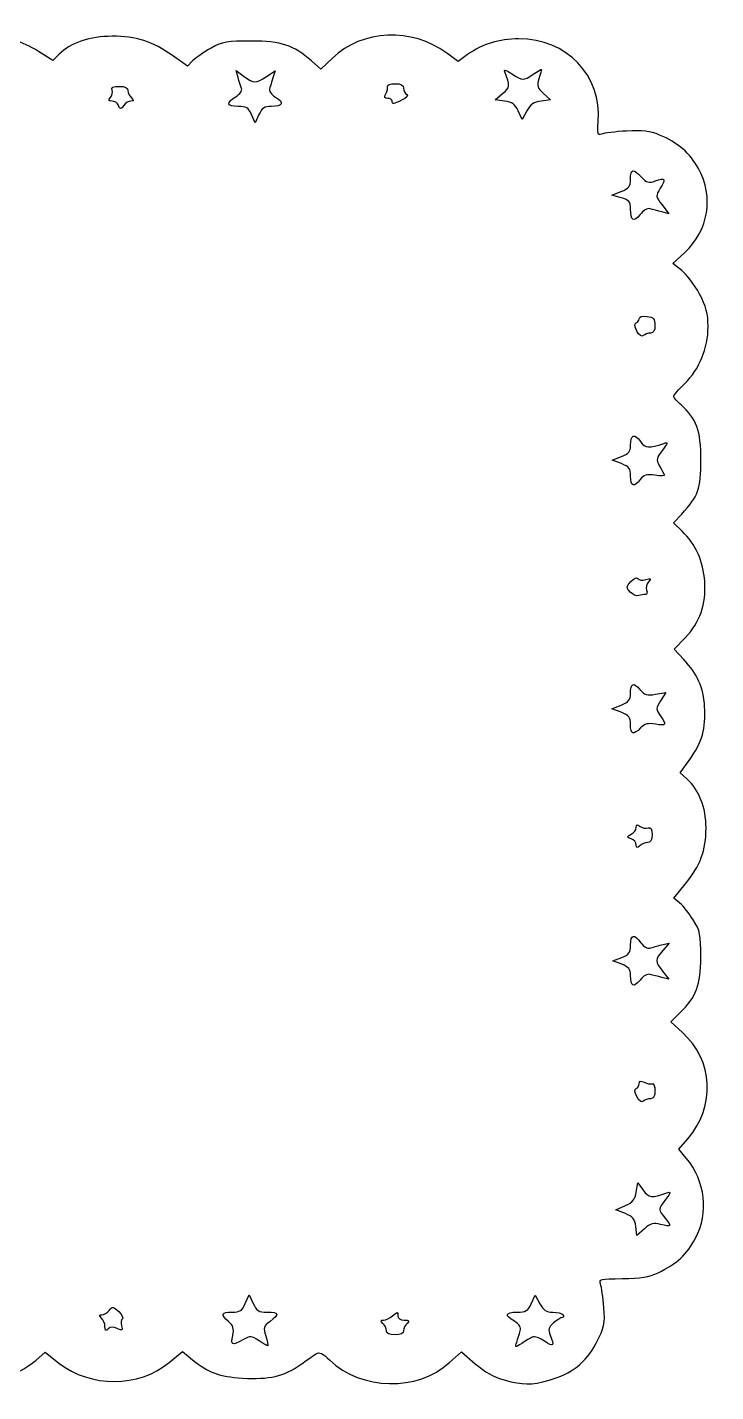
# Model space of a CAD drawing. Header units: centimetres. Extents: x -23.9 to 18, y -16.1 to 23.1.
# Drawn here: x -1.72 to 18.02, y -16.07 to 23.09 of the extents above; entities that cross this region are included whole.
import ezdxf

# ---------------------------------------------------------------- set-up
doc = ezdxf.new("R2010")
doc.units = ezdxf.units.CM
doc.header["$MEASUREMENT"] = 0
doc.layers.add('Layer 1', color=7, linetype='Continuous')

msp = doc.modelspace()

# ---------------------------------------------------------------- linework, layer by layer
at = {"layer": 'Layer 1'}
for points, knots in [([(-15.05502, -15.79606), (-15.49213, -15.72796), (-15.84861, -15.59463), (-16.12562, -15.39563), (-16.12562, -15.39563), (-16.58653, -15.06452), (-16.60096, -15.06238), (-16.90733, -15.27962), (-16.90733, -15.27962), (-17.32381, -15.57493), (-17.73515, -15.68901), (-18.39035, -15.69092), (-18.39035, -15.69092), (-19.07768, -15.69292), (-19.50269, -15.53721), (-19.9533, -15.11832), (-19.9533, -15.11832), (-20.43682, -14.66883), (-20.61262, -14.23818), (-20.61209, -13.5045), (-20.61209, -13.5045), (-20.61209, -13.5045), (-20.61168, -12.88249), (-20.61168, -12.88249), (-20.61168, -12.88249), (-20.61168, -12.88249), (-21.27687, -12.92107), (-21.27687, -12.92107), (-21.27687, -12.92107), (-21.82232, -12.9527), (-22.00783, -12.93248), (-22.30743, -12.80874), (-22.30743, -12.80874), (-22.83043, -12.59272), (-23.18531, -12.28754), (-23.42515, -11.84754), (-23.42515, -11.84754), (-23.87287, -11.02618), (-23.73943, -10.15346), (-23.0634, -9.48159), (-23.0634, -9.48159), (-23.0634, -9.48159), (-22.6958, -9.11625), (-22.6958, -9.11625), (-22.6958, -9.11625), (-22.6958, -9.11625), (-22.94717, -8.91962), (-22.94717, -8.91962), (-22.94717, -8.91962), (-23.08542, -8.81147), (-23.31187, -8.51216), (-23.45038, -8.25448), (-23.45038, -8.25448), (-23.65063, -7.88189), (-23.70219, -7.68799), (-23.70219, -7.30738), (-23.70219, -7.30738), (-23.70219, -6.69011), (-23.45315, -6.08163), (-23.03492, -5.677), (-23.03492, -5.677), (-22.85838, -5.50621), (-22.71395, -5.34969), (-22.71395, -5.32918), (-22.71395, -5.32918), (-22.71395, -5.30867), (-22.81041, -5.19537), (-22.9283, -5.07741), (-22.9283, -5.07741), (-23.38711, -4.61832), (-23.49631, -4.31217), (-23.49631, -3.48487), (-23.49631, -3.48487), (-23.49631, -2.65414), (-23.41756, -2.43129), (-22.94629, -1.9284), (-22.94629, -1.9284), (-22.94629, -1.9284), (-22.70735, -1.67343), (-22.70735, -1.67343), (-22.70735, -1.67343), (-22.70735, -1.67343), (-22.95815, -1.43496), (-22.95815, -1.43496), (-22.95815, -1.43496), (-23.34619, -1.06599), (-23.56983, -0.56662), (-23.60584, 0.01129), (-23.60584, 0.01129), (-23.64643, 0.66258), (-23.46666, 1.182), (-23.04938, 1.61913), (-23.04938, 1.61913), (-23.04938, 1.61913), (-22.7359, 1.94753), (-22.7359, 1.94753), (-22.7359, 1.94753), (-22.7359, 1.94753), (-23.05135, 2.29531), (-23.05135, 2.29531), (-23.05135, 2.29531), (-23.44158, 2.72553), (-23.61999, 3.17941), (-23.61939, 3.74042), (-23.61939, 3.74042), (-23.61882, 4.31206), (-23.50669, 4.65859), (-23.17354, 5.11881), (-23.17354, 5.11881), (-23.17354, 5.11881), (-22.89732, 5.50039), (-22.89732, 5.50039), (-22.89732, 5.50039), (-22.89732, 5.50039), (-23.08972, 5.66842), (-23.08972, 5.66842), (-23.08972, 5.66842), (-23.44096, 5.97517), (-23.64379, 6.49245), (-23.6433, 7.08024), (-23.6433, 7.08024), (-23.64281, 7.72538), (-23.48385, 8.15451), (-23.04569, 8.69402), (-23.04569, 8.69402), (-23.04569, 8.69402), (-22.72224, 9.09228), (-22.72224, 9.09228), (-22.72224, 9.09228), (-22.72224, 9.09228), (-22.89134, 9.23455), (-22.89134, 9.23455), (-22.89134, 9.23455), (-22.98435, 9.3128), (-23.15852, 9.53189), (-23.27838, 9.72142), (-23.27838, 9.72142), (-23.47337, 10.02975), (-23.49608, 10.1426), (-23.49409, 10.79333), (-23.49409, 10.79333), (-23.49164, 11.59599), (-23.37213, 11.90997), (-22.88431, 12.39544), (-22.88431, 12.39544), (-22.88431, 12.39544), (-22.63069, 12.64783), (-22.63069, 12.64783), (-22.63069, 12.64783), (-22.63069, 12.64783), (-22.9686, 12.95269), (-22.9686, 12.95269), (-22.9686, 12.95269), (-23.85235, 13.74999), (-23.92032, 15.06665), (-23.12587, 15.99913), (-23.12587, 15.99913), (-23.12587, 15.99913), (-22.86759, 16.30228), (-22.86759, 16.30228), (-22.86759, 16.30228), (-22.86759, 16.30228), (-23.07646, 16.55685), (-23.07646, 16.55685), (-23.07646, 16.55685), (-23.41277, 16.96675), (-23.55896, 17.37573), (-23.56554, 17.92507), (-23.56554, 17.92507), (-23.57997, 19.13062), (-22.5295, 20.05692), (-21.14789, 20.05692), (-21.14789, 20.05692), (-21.14789, 20.05692), (-20.76469, 20.05692), (-20.76469, 20.05692), (-20.76469, 20.05692), (-20.76469, 20.05692), (-20.80205, 20.65689), (-20.80205, 20.65689), (-20.80205, 20.65689), (-20.83214, 21.14004), (-20.80797, 21.32264), (-20.67793, 21.59473), (-20.67793, 21.59473), (-20.44586, 22.0803), (-20.11739, 22.4094), (-19.64069, 22.63396), (-19.64069, 22.63396), (-18.75819, 23.04969), (-17.74454, 22.90652), (-17.05103, 22.26819), (-17.05103, 22.26819), (-17.05103, 22.26819), (-16.70809, 21.95253), (-16.70809, 21.95253), (-16.70809, 21.95253), (-16.70809, 21.95253), (-16.49592, 22.18694), (-16.49592, 22.18694), (-16.49592, 22.18694), (-16.37922, 22.31587), (-16.05696, 22.5267), (-15.77977, 22.65547), (-15.77977, 22.65547), (-15.37897, 22.84166), (-15.17039, 22.88959), (-14.76097, 22.88959), (-14.76097, 22.88959), (-14.09697, 22.88959), (-13.44243, 22.65808), (-13.00717, 22.26927), (-13.00717, 22.26927), (-12.82345, 22.10516), (-12.65508, 21.97088), (-12.63302, 21.97088), (-12.63302, 21.97088), (-12.61096, 21.97088), (-12.48908, 22.06055), (-12.36219, 22.17015), (-12.36219, 22.17015), (-11.86835, 22.59668), (-11.53902, 22.69819), (-10.6491, 22.69819), (-10.6491, 22.69819), (-9.75549, 22.69819), (-9.51576, 22.62498), (-8.97481, 22.18688), (-8.97481, 22.18688), (-8.97481, 22.18688), (-8.70054, 21.96475), (-8.70054, 21.96475), (-8.70054, 21.96475), (-8.70054, 21.96475), (-8.44402, 22.1979), (-8.44402, 22.1979), (-8.44402, 22.1979), (-8.04712, 22.55864), (-7.50995, 22.76654), (-6.88829, 22.80002), (-6.88829, 22.80002), (-6.1877, 22.83775), (-5.62896, 22.67063), (-5.15874, 22.28272), (-5.15874, 22.28272), (-5.15874, 22.28272), (-4.80549, 21.9913), (-4.80549, 21.9913), (-4.80549, 21.9913), (-4.80549, 21.9913), (-4.43139, 22.28455), (-4.43139, 22.28455), (-4.43139, 22.28455), (-3.96861, 22.64732), (-3.48037, 22.81317), (-2.87689, 22.81261), (-2.87689, 22.81261), (-2.26197, 22.81208), (-1.88921, 22.70785), (-1.39415, 22.39814), (-1.39415, 22.39814), (-1.39415, 22.39814), (-0.98369, 22.14136), (-0.98369, 22.14136), (-0.98369, 22.14136), (-0.98369, 22.14136), (-0.80294, 22.32022), (-0.80294, 22.32022), (-0.80294, 22.32022), (-0.47297, 22.64674), (0.08347, 22.8353), (0.71575, 22.83484), (0.71575, 22.83484), (1.40972, 22.83438), (1.87134, 22.68661), (2.45168, 22.27928), (2.45168, 22.27928), (2.45168, 22.27928), (2.88009, 21.97859), (2.88009, 21.97859), (2.88009, 21.97859), (2.88009, 21.97859), (3.03313, 22.13579), (3.03313, 22.13579), (3.03313, 22.13579), (3.1173, 22.22225), (3.35298, 22.38416), (3.55686, 22.4956), (3.55686, 22.4956), (3.88852, 22.67687), (4.00993, 22.69798), (4.70992, 22.69613), (4.70992, 22.69613), (5.57334, 22.69385), (5.91109, 22.58275), (6.43331, 22.12926), (6.43331, 22.12926), (6.43331, 22.12926), (6.70481, 21.89349), (6.70481, 21.89349), (6.70481, 21.89349), (6.70481, 21.89349), (7.03274, 22.20762), (7.03274, 22.20762), (7.03274, 22.20762), (7.89039, 23.02918), (9.30672, 23.09237), (10.30979, 22.35383), (10.30979, 22.35383), (10.30979, 22.35383), (10.63589, 22.11373), (10.63589, 22.11373), (10.63589, 22.11373), (10.63589, 22.11373), (10.90973, 22.3079), (10.90973, 22.3079), (10.90973, 22.3079), (11.35065, 22.62054), (11.7906, 22.75645), (12.38152, 22.76256), (12.38152, 22.76256), (13.73231, 22.77654), (14.77255, 21.69032), (14.65631, 20.38724), (14.65631, 20.38724), (14.62451, 20.03077), (14.63746, 19.98107), (14.75002, 20.02752), (14.75002, 20.02752), (14.82185, 20.05716), (15.14461, 20.09667), (15.46725, 20.11533), (15.46725, 20.11533), (15.92742, 20.14194), (16.13157, 20.11715), (16.41432, 20.00036), (16.41432, 20.00036), (16.93371, 19.78582), (17.28807, 19.47974), (17.52921, 19.03735), (17.52921, 19.03735), (17.97641, 18.21695), (17.8224, 17.27464), (17.13575, 16.62993), (17.13575, 16.62993), (17.13575, 16.62993), (16.7962, 16.31112), (16.7962, 16.31112), (16.7962, 16.31112), (16.7962, 16.31112), (17.04835, 16.11388), (17.04835, 16.11388), (17.04835, 16.11388), (17.18704, 16.0054), (17.41383, 15.70581), (17.55235, 15.44812), (17.55235, 15.44812), (17.75263, 15.07553), (17.80419, 14.88162), (17.80419, 14.50102), (17.80419, 14.50102), (17.80419, 13.88375), (17.55515, 13.27527), (17.13691, 12.87064), (17.13691, 12.87064), (16.96037, 12.69985), (16.81658, 12.53294), (16.81736, 12.49973), (16.81736, 12.49973), (16.81818, 12.46652), (16.91321, 12.35606), (17.02862, 12.25425), (17.02862, 12.25425), (17.47014, 11.86478), (17.5983, 11.51028), (17.5983, 10.6785), (17.5983, 10.6785), (17.5983, 9.84777), (17.51955, 9.62492), (17.04828, 9.12203), (17.04828, 9.12203), (17.04828, 9.12203), (16.80934, 8.86706), (16.80934, 8.86706), (16.80934, 8.86706), (16.80934, 8.86706), (17.06014, 8.62859), (17.06014, 8.62859), (17.06014, 8.62859), (17.44818, 8.25962), (17.67182, 7.76025), (17.70783, 7.18234), (17.70783, 7.18234), (17.74839, 6.53143), (17.56995, 6.01567), (17.15117, 5.57339), (17.15117, 5.57339), (17.15117, 5.57339), (16.83646, 5.24102), (16.83646, 5.24102), (16.83646, 5.24102), (16.83646, 5.24102), (17.10807, 4.94893), (17.10807, 4.94893), (17.10807, 4.94893), (17.50814, 4.51868), (17.66875, 4.15474), (17.7055, 3.59515), (17.7055, 3.59515), (17.74641, 2.97222), (17.63211, 2.56742), (17.27664, 2.07637), (17.27664, 2.07637), (17.27664, 2.07637), (16.99931, 1.69326), (16.99931, 1.69326), (16.99931, 1.69326), (16.99931, 1.69326), (17.19171, 1.52523), (17.19171, 1.52523), (17.19171, 1.52523), (17.54294, 1.21848), (17.74577, 0.7012), (17.74529, 0.11341), (17.74529, 0.11341), (17.74479, -0.53173), (17.58584, -0.96086), (17.14768, -1.50037), (17.14768, -1.50037), (17.14768, -1.50037), (16.82422, -1.89863), (16.82422, -1.89863), (16.82422, -1.89863), (16.82422, -1.89863), (16.99332, -2.0409), (16.99332, -2.0409), (16.99332, -2.0409), (17.08633, -2.11915), (17.2605, -2.33824), (17.38036, -2.52777), (17.38036, -2.52777), (17.57536, -2.8361), (17.59806, -2.94895), (17.59607, -3.59968), (17.59607, -3.59968), (17.59361, -4.40234), (17.47411, -4.71632), (16.98629, -5.20179), (16.98629, -5.20179), (16.98629, -5.20179), (16.73267, -5.45418), (16.73267, -5.45418), (16.73267, -5.45418), (16.73267, -5.45418), (17.07059, -5.75904), (17.07059, -5.75904), (17.07059, -5.75904), (17.95434, -6.55634), (18.02231, -7.873), (17.22786, -8.80548), (17.22786, -8.80548), (17.22786, -8.80548), (16.96958, -9.10863), (16.96958, -9.10863), (16.96958, -9.10863), (16.96958, -9.10863), (17.17845, -9.3632), (17.17845, -9.3632), (17.17845, -9.3632), (17.72863, -10.03376), (17.83266, -10.92519), (17.4464, -11.65913), (17.4464, -11.65913), (17.20269, -12.12221), (16.91186, -12.39101), (16.37258, -12.65162), (16.37258, -12.65162), (16.10933, -12.77884), (15.88086, -12.81651), (15.35017, -12.82022), (15.35017, -12.82022), (14.70477, -12.82472), (14.66976, -12.8335), (14.72063, -12.97811), (14.72063, -12.97811), (14.75026, -13.06232), (14.79338, -13.36531), (14.81647, -13.65141), (14.81647, -13.65141), (14.8546, -14.12395), (14.83425, -14.21727), (14.59426, -14.67047), (14.59426, -14.67047), (14.29182, -15.24159), (13.89318, -15.5564), (13.2463, -15.73498), (13.2463, -15.73498), (12.72319, -15.87939), (12.50457, -15.87828), (11.96184, -15.72845), (11.96184, -15.72845), (11.66893, -15.64759), (11.39457, -15.49446), (11.12931, -15.2638), (11.12931, -15.2638), (11.12931, -15.2638), (10.73367, -14.91977), (10.73367, -14.91977), (10.73367, -14.91977), (10.73367, -14.91977), (10.39205, -15.22797), (10.39205, -15.22797), (10.39205, -15.22797), (9.46365, -16.06555), (7.86917, -16.03147), (6.95131, -15.15444), (6.95131, -15.15444), (6.7559, -14.96773), (6.65083, -14.91675), (6.57242, -14.97063), (6.57242, -14.97063), (6.51274, -15.01164), (6.30444, -15.15726), (6.10952, -15.29423), (6.10952, -15.29423), (5.64022, -15.62401), (5.21375, -15.72205), (4.4549, -15.67459), (4.4549, -15.67459), (3.78172, -15.63249), (3.47627, -15.52083), (3.02363, -15.15137), (3.02363, -15.15137), (3.02363, -15.15137), (2.73515, -14.91591), (2.73515, -14.91591), (2.73515, -14.91591), (2.73515, -14.91591), (2.35166, -15.22972), (2.35166, -15.22972), (2.35166, -15.22972), (1.47293, -15.94878), (0.09851, -15.95446), (-0.80939, -15.24278), (-0.80939, -15.24278), (-0.80939, -15.24278), (-1.20491, -14.93274), (-1.20491, -14.93274), (-1.20491, -14.93274), (-1.20491, -14.93274), (-1.47455, -15.1669), (-1.47455, -15.1669), (-1.47455, -15.1669), (-2.32784, -15.9079), (-3.69904, -15.97303), (-4.6448, -15.31748), (-4.6448, -15.31748), (-4.6448, -15.31748), (-4.96146, -15.09799), (-4.96146, -15.09799), (-4.96146, -15.09799), (-4.96146, -15.09799), (-5.21113, -15.29397), (-5.21113, -15.29397), (-5.21113, -15.29397), (-5.65075, -15.63904), (-6.06754, -15.76907), (-6.73729, -15.77008), (-6.73729, -15.77008), (-7.42054, -15.77111), (-7.97001, -15.5864), (-8.54665, -15.16183), (-8.54665, -15.16183), (-8.54665, -15.16183), (-8.85458, -14.93511), (-8.85458, -14.93511), (-8.85458, -14.93511), (-8.85458, -14.93511), (-9.03246, -15.11113), (-9.03246, -15.11113), (-9.03246, -15.11113), (-9.13029, -15.20794), (-9.38582, -15.37011), (-9.60031, -15.47151), (-9.60031, -15.47151), (-9.92598, -15.62547), (-10.1125, -15.65602), (-10.73147, -15.65678), (-10.73147, -15.65678), (-11.40216, -15.6576), (-11.51135, -15.63654), (-11.87949, -15.4354), (-11.87949, -15.4354), (-12.10325, -15.31314), (-12.37142, -15.12775), (-12.47543, -15.02341), (-12.47543, -15.02341), (-12.47543, -15.02341), (-12.66454, -14.83371), (-12.66454, -14.83371), (-12.66454, -14.83371), (-12.66454, -14.83371), (-13.01567, -15.16178), (-13.01567, -15.16178), (-13.01567, -15.16178), (-13.20879, -15.34222), (-13.51504, -15.54943), (-13.69621, -15.62224), (-13.69621, -15.62224), (-14.04742, -15.76339), (-14.71591, -15.8489), (-15.05505, -15.79606), (-15.05505, -15.79606), (-15.05505, -15.79606), (-15.05502, -15.79606), (-15.05502, -15.79606)], [0, 0, 0, 0, 0.00645161, 0.00645161, 0.00645161, 0.00645161, 0.01290323, 0.01290323, 0.01290323, 0.01290323, 0.01935484, 0.01935484, 0.01935484, 0.01935484, 0.02580645, 0.02580645, 0.02580645, 0.02580645, 0.03225806, 0.03225806, 0.03225806, 0.03225806, 0.03870968, 0.03870968, 0.03870968, 0.03870968, 0.04516129, 0.04516129, 0.04516129, 0.04516129, 0.0516129, 0.0516129, 0.0516129, 0.0516129, 0.05806452, 0.05806452, 0.05806452, 0.05806452, 0.06451613, 0.06451613, 0.06451613, 0.06451613, 0.07096774, 0.07096774, 0.07096774, 0.07096774, 0.07741935, 0.07741935, 0.07741935, 0.07741935, 0.08387097, 0.08387097, 0.08387097, 0.08387097, 0.09032258, 0.09032258, 0.09032258, 0.09032258, 0.09677419, 0.09677419, 0.09677419, 0.09677419, 0.10322581, 0.10322581, 0.10322581, 0.10322581, 0.10967742, 0.10967742, 0.10967742, 0.10967742, 0.11612903, 0.11612903, 0.11612903, 0.11612903, 0.12258065, 0.12258065, 0.12258065, 0.12258065, 0.12903226, 0.12903226, 0.12903226, 0.12903226, 0.13548387, 0.13548387, 0.13548387, 0.13548387, 0.14193548, 0.14193548, 0.14193548, 0.14193548, 0.1483871, 0.1483871, 0.1483871, 0.1483871, 0.15483871, 0.15483871, 0.15483871, 0.15483871, 0.16129032, 0.16129032, 0.16129032, 0.16129032, 0.16774194, 0.16774194, 0.16774194, 0.16774194, 0.17419355, 0.17419355, 0.17419355, 0.17419355, 0.18064516, 0.18064516, 0.18064516, 0.18064516, 0.18709677, 0.18709677, 0.18709677, 0.18709677, 0.19354839, 0.19354839, 0.19354839, 0.19354839, 0.2, 0.2, 0.2, 0.2, 0.20645161, 0.20645161, 0.20645161, 0.20645161, 0.21290323, 0.21290323, 0.21290323, 0.21290323, 0.21935484, 0.21935484, 0.21935484, 0.21935484, 0.22580645, 0.22580645, 0.22580645, 0.22580645, 0.23225806, 0.23225806, 0.23225806, 0.23225806, 0.23870968, 0.23870968, 0.23870968, 0.23870968, 0.24516129, 0.24516129, 0.24516129, 0.24516129, 0.2516129, 0.2516129, 0.2516129, 0.2516129, 0.25806452, 0.25806452, 0.25806452, 0.25806452, 0.26451613, 0.26451613, 0.26451613, 0.26451613, 0.27096774, 0.27096774, 0.27096774, 0.27096774, 0.27741935, 0.27741935, 0.27741935, 0.27741935, 0.28387097, 0.28387097, 0.28387097, 0.28387097, 0.29032258, 0.29032258, 0.29032258, 0.29032258, 0.29677419, 0.29677419, 0.29677419, 0.29677419, 0.30322581, 0.30322581, 0.30322581, 0.30322581, 0.30967742, 0.30967742, 0.30967742, 0.30967742, 0.31612903, 0.31612903, 0.31612903, 0.31612903, 0.32258065, 0.32258065, 0.32258065, 0.32258065, 0.32903226, 0.32903226, 0.32903226, 0.32903226, 0.33548387, 0.33548387, 0.33548387, 0.33548387, 0.34193548, 0.34193548, 0.34193548, 0.34193548, 0.3483871, 0.3483871, 0.3483871, 0.3483871, 0.35483871, 0.35483871, 0.35483871, 0.35483871, 0.36129032, 0.36129032, 0.36129032, 0.36129032, 0.36774194, 0.36774194, 0.36774194, 0.36774194, 0.37419355, 0.37419355, 0.37419355, 0.37419355, 0.38064516, 0.38064516, 0.38064516, 0.38064516, 0.38709677, 0.38709677, 0.38709677, 0.38709677, 0.39354839, 0.39354839, 0.39354839, 0.39354839, 0.4, 0.4, 0.4, 0.4, 0.40645161, 0.40645161, 0.40645161, 0.40645161, 0.41290323, 0.41290323, 0.41290323, 0.41290323, 0.41935484, 0.41935484, 0.41935484, 0.41935484, 0.42580645, 0.42580645, 0.42580645, 0.42580645, 0.43225806, 0.43225806, 0.43225806, 0.43225806, 0.43870968, 0.43870968, 0.43870968, 0.43870968, 0.44516129, 0.44516129, 0.44516129, 0.44516129, 0.4516129, 0.4516129, 0.4516129, 0.4516129, 0.45806452, 0.45806452, 0.45806452, 0.45806452, 0.46451613, 0.46451613, 0.46451613, 0.46451613, 0.47096774, 0.47096774, 0.47096774, 0.47096774, 0.47741935, 0.47741935, 0.47741935, 0.47741935, 0.48387097, 0.48387097, 0.48387097, 0.48387097, 0.49032258, 0.49032258, 0.49032258, 0.49032258, 0.49677419, 0.49677419, 0.49677419, 0.49677419, 0.50322581, 0.50322581, 0.50322581, 0.50322581, 0.50967742, 0.50967742, 0.50967742, 0.50967742, 0.51612903, 0.51612903, 0.51612903, 0.51612903, 0.52258065, 0.52258065, 0.52258065, 0.52258065, 0.52903226, 0.52903226, 0.52903226, 0.52903226, 0.53548387, 0.53548387, 0.53548387, 0.53548387, 0.54193548, 0.54193548, 0.54193548, 0.54193548, 0.5483871, 0.5483871, 0.5483871, 0.5483871, 0.55483871, 0.55483871, 0.55483871, 0.55483871, 0.56129032, 0.56129032, 0.56129032, 0.56129032, 0.56774194, 0.56774194, 0.56774194, 0.56774194, 0.57419355, 0.57419355, 0.57419355, 0.57419355, 0.58064516, 0.58064516, 0.58064516, 0.58064516, 0.58709677, 0.58709677, 0.58709677, 0.58709677, 0.59354839, 0.59354839, 0.59354839, 0.59354839, 0.6, 0.6, 0.6, 0.6, 0.60645161, 0.60645161, 0.60645161, 0.60645161, 0.61290323, 0.61290323, 0.61290323, 0.61290323, 0.61935484, 0.61935484, 0.61935484, 0.61935484, 0.62580645, 0.62580645, 0.62580645, 0.62580645, 0.63225806, 0.63225806, 0.63225806, 0.63225806, 0.63870968, 0.63870968, 0.63870968, 0.63870968, 0.64516129, 0.64516129, 0.64516129, 0.64516129, 0.6516129, 0.6516129, 0.6516129, 0.6516129, 0.65806452, 0.65806452, 0.65806452, 0.65806452, 0.66451613, 0.66451613, 0.66451613, 0.66451613, 0.67096774, 0.67096774, 0.67096774, 0.67096774, 0.67741935, 0.67741935, 0.67741935, 0.67741935, 0.68387097, 0.68387097, 0.68387097, 0.68387097, 0.69032258, 0.69032258, 0.69032258, 0.69032258, 0.69677419, 0.69677419, 0.69677419, 0.69677419, 0.70322581, 0.70322581, 0.70322581, 0.70322581, 0.70967742, 0.70967742, 0.70967742, 0.70967742, 0.71612903, 0.71612903, 0.71612903, 0.71612903, 0.72258065, 0.72258065, 0.72258065, 0.72258065, 0.72903226, 0.72903226, 0.72903226, 0.72903226, 0.73548387, 0.73548387, 0.73548387, 0.73548387, 0.74193548, 0.74193548, 0.74193548, 0.74193548, 0.7483871, 0.7483871, 0.7483871, 0.7483871, 0.75483871, 0.75483871, 0.75483871, 0.75483871, 0.76129032, 0.76129032, 0.76129032, 0.76129032, 0.76774194, 0.76774194, 0.76774194, 0.76774194, 0.77419355, 0.77419355, 0.77419355, 0.77419355, 0.78064516, 0.78064516, 0.78064516, 0.78064516, 0.78709677, 0.78709677, 0.78709677, 0.78709677, 0.79354839, 0.79354839, 0.79354839, 0.79354839, 0.8, 0.8, 0.8, 0.8, 0.80645161, 0.80645161, 0.80645161, 0.80645161, 0.81290323, 0.81290323, 0.81290323, 0.81290323, 0.81935484, 0.81935484, 0.81935484, 0.81935484, 0.82580645, 0.82580645, 0.82580645, 0.82580645, 0.83225806, 0.83225806, 0.83225806, 0.83225806, 0.83870968, 0.83870968, 0.83870968, 0.83870968, 0.84516129, 0.84516129, 0.84516129, 0.84516129, 0.8516129, 0.8516129, 0.8516129, 0.8516129, 0.85806452, 0.85806452, 0.85806452, 0.85806452, 0.86451613, 0.86451613, 0.86451613, 0.86451613, 0.87096774, 0.87096774, 0.87096774, 0.87096774, 0.87741935, 0.87741935, 0.87741935, 0.87741935, 0.88387097, 0.88387097, 0.88387097, 0.88387097, 0.89032258, 0.89032258, 0.89032258, 0.89032258, 0.89677419, 0.89677419, 0.89677419, 0.89677419, 0.90322581, 0.90322581, 0.90322581, 0.90322581, 0.90967742, 0.90967742, 0.90967742, 0.90967742, 0.91612903, 0.91612903, 0.91612903, 0.91612903, 0.92258065, 0.92258065, 0.92258065, 0.92258065, 0.92903226, 0.92903226, 0.92903226, 0.92903226, 0.93548387, 0.93548387, 0.93548387, 0.93548387, 0.94193548, 0.94193548, 0.94193548, 0.94193548, 0.9483871, 0.9483871, 0.9483871, 0.9483871, 0.95483871, 0.95483871, 0.95483871, 0.95483871, 0.96129032, 0.96129032, 0.96129032, 0.96129032, 0.96774194, 0.96774194, 0.96774194, 0.96774194, 0.97419355, 0.97419355, 0.97419355, 0.97419355, 0.98064516, 0.98064516, 0.98064516, 0.98064516, 0.98709677, 0.98709677, 0.98709677, 0.98709677, 1, 1, 1, 1]), ([(5.27758, 20.82251), (5.6079, 20.82251), (5.66032, 20.93092), (5.40514, 21.08635), (5.40514, 21.08635), (5.26041, 21.1745), (5.20967, 21.2594), (5.24062, 21.3616), (5.24062, 21.3616), (5.26524, 21.44288), (5.3084, 21.58393), (5.33654, 21.67506), (5.33654, 21.67506), (5.33654, 21.67506), (5.3877, 21.84074), (5.3877, 21.84074), (5.3877, 21.84074), (5.3877, 21.84074), (5.13904, 21.67614), (5.13904, 21.67614), (5.13904, 21.67614), (4.82984, 21.47146), (4.78661, 21.47171), (4.50215, 21.67972), (4.50215, 21.67972), (4.50215, 21.67972), (4.27217, 21.8479), (4.27217, 21.8479), (4.27217, 21.8479), (4.27217, 21.8479), (4.32599, 21.64856), (4.32599, 21.64856), (4.32599, 21.64856), (4.35559, 21.53892), (4.40036, 21.39944), (4.42547, 21.33859), (4.42547, 21.33859), (4.45261, 21.27284), (4.38594, 21.17607), (4.26111, 21.10004), (4.26111, 21.10004), (3.97289, 20.92448), (3.99795, 20.82253), (4.32934, 20.82253), (4.32934, 20.82253), (4.56252, 20.82253), (4.62462, 20.7843), (4.71274, 20.58652), (4.71274, 20.58652), (4.71274, 20.58652), (4.8179, 20.35052), (4.8179, 20.35052), (4.8179, 20.35052), (4.8179, 20.35052), (4.92464, 20.58652), (4.92464, 20.58652), (4.92464, 20.58652), (5.01006, 20.77539), (5.08055, 20.82253), (5.27756, 20.82253), (5.27756, 20.82253), (5.27756, 20.82253), (5.27758, 20.82251), (5.27758, 20.82251)], [0, 0, 0, 0, 0.05882353, 0.05882353, 0.05882353, 0.05882353, 0.11764706, 0.11764706, 0.11764706, 0.11764706, 0.17647059, 0.17647059, 0.17647059, 0.17647059, 0.23529412, 0.23529412, 0.23529412, 0.23529412, 0.29411765, 0.29411765, 0.29411765, 0.29411765, 0.35294118, 0.35294118, 0.35294118, 0.35294118, 0.41176471, 0.41176471, 0.41176471, 0.41176471, 0.47058824, 0.47058824, 0.47058824, 0.47058824, 0.52941176, 0.52941176, 0.52941176, 0.52941176, 0.58823529, 0.58823529, 0.58823529, 0.58823529, 0.64705882, 0.64705882, 0.64705882, 0.64705882, 0.70588235, 0.70588235, 0.70588235, 0.70588235, 0.76470588, 0.76470588, 0.76470588, 0.76470588, 0.82352941, 0.82352941, 0.82352941, 0.82352941, 0.88235294, 0.88235294, 0.88235294, 0.88235294, 1, 1, 1, 1]), ([(13.01459, 20.97563), (13.01459, 20.97563), (13.28973, 21.01391), (13.28973, 21.01391), (13.28973, 21.01391), (13.28973, 21.01391), (13.08413, 21.19272), (13.08413, 21.19272), (13.08413, 21.19272), (12.90711, 21.34668), (12.8889, 21.40514), (12.95311, 21.61329), (12.95311, 21.61329), (12.99413, 21.74625), (13.02769, 21.86623), (13.02769, 21.8799), (13.02769, 21.8799), (13.02769, 21.89357), (12.92006, 21.83351), (12.7885, 21.74643), (12.7885, 21.74643), (12.49279, 21.55068), (12.49196, 21.5507), (12.18119, 21.75642), (12.18119, 21.75642), (12.01269, 21.86796), (11.94208, 21.88733), (11.97188, 21.81384), (11.97188, 21.81384), (12.13384, 21.41435), (12.12902, 21.36326), (11.91287, 21.18929), (11.91287, 21.18929), (11.91287, 21.18929), (11.69497, 21.01391), (11.69497, 21.01391), (11.69497, 21.01391), (11.69497, 21.01391), (11.97015, 20.97563), (11.97015, 20.97563), (11.97015, 20.97563), (12.18165, 20.94621), (12.27211, 20.88081), (12.36106, 20.69302), (12.36106, 20.69302), (12.36106, 20.69302), (12.47679, 20.44869), (12.47679, 20.44869), (12.47679, 20.44869), (12.47679, 20.44869), (12.60812, 20.69302), (12.60812, 20.69302), (12.60812, 20.69302), (12.70666, 20.87635), (12.80815, 20.94691), (13.01459, 20.97563)], [0, 0, 0, 0, 0.06666667, 0.06666667, 0.06666667, 0.06666667, 0.13333333, 0.13333333, 0.13333333, 0.13333333, 0.2, 0.2, 0.2, 0.2, 0.26666667, 0.26666667, 0.26666667, 0.26666667, 0.33333333, 0.33333333, 0.33333333, 0.33333333, 0.4, 0.4, 0.4, 0.4, 0.46666667, 0.46666667, 0.46666667, 0.46666667, 0.53333333, 0.53333333, 0.53333333, 0.53333333, 0.6, 0.6, 0.6, 0.6, 0.66666667, 0.66666667, 0.66666667, 0.66666667, 0.73333333, 0.73333333, 0.73333333, 0.73333333, 0.8, 0.8, 0.8, 0.8, 0.86666667, 0.86666667, 0.86666667, 0.86666667, 1, 1, 1, 1]), ([(1.25603, 20.97563), (1.34185, 20.97563), (1.3444, 20.99605), (1.26754, 21.0675), (1.26754, 21.0675), (1.21319, 21.11803), (1.16872, 21.21277), (1.16872, 21.27804), (1.16872, 21.27804), (1.16872, 21.35895), (1.08982, 21.39671), (0.92075, 21.39671), (0.92075, 21.39671), (0.74403, 21.39671), (0.68528, 21.36642), (0.71629, 21.29131), (0.71629, 21.29131), (0.74022, 21.23334), (0.71756, 21.1386), (0.66594, 21.08077), (0.66594, 21.08077), (0.59279, 20.99884), (0.60214, 20.97564), (0.70828, 20.97564), (0.70828, 20.97564), (0.78319, 20.97564), (0.86781, 20.91913), (0.89632, 20.85006), (0.89632, 20.85006), (0.94437, 20.73366), (0.95538, 20.73366), (1.04693, 20.85006), (1.04693, 20.85006), (1.10126, 20.91913), (1.19536, 20.97564), (1.25604, 20.97564), (1.25604, 20.97564), (1.25604, 20.97564), (1.25603, 20.97563), (1.25603, 20.97563)], [0, 0, 0, 0, 0.09090909, 0.09090909, 0.09090909, 0.09090909, 0.18181818, 0.18181818, 0.18181818, 0.18181818, 0.27272727, 0.27272727, 0.27272727, 0.27272727, 0.36363636, 0.36363636, 0.36363636, 0.36363636, 0.45454545, 0.45454545, 0.45454545, 0.45454545, 0.54545455, 0.54545455, 0.54545455, 0.54545455, 0.63636364, 0.63636364, 0.63636364, 0.63636364, 0.72727273, 0.72727273, 0.72727273, 0.72727273, 0.81818182, 0.81818182, 0.81818182, 0.81818182, 1, 1, 1, 1]), ([(9.03024, 21.00587), (9.16038, 21.06863), (9.21519, 21.13363), (9.16318, 21.1635), (9.16318, 21.1635), (9.11451, 21.19146), (9.07469, 21.2726), (9.07469, 21.3438), (9.07469, 21.3438), (9.07469, 21.4366), (9.00474, 21.47326), (8.82763, 21.47326), (8.82763, 21.47326), (8.69175, 21.47326), (8.59409, 21.43881), (8.61062, 21.3967), (8.61062, 21.3967), (8.62715, 21.35459), (8.60732, 21.25985), (8.56655, 21.18616), (8.56655, 21.18616), (8.51159, 21.08682), (8.52511, 21.05218), (8.61886, 21.05218), (8.61886, 21.05218), (8.6884, 21.05218), (8.74529, 21.01773), (8.74529, 20.97562), (8.74529, 20.97562), (8.74529, 20.87632), (8.76629, 20.87855), (9.03025, 21.00586), (9.03025, 21.00586), (9.03025, 21.00586), (9.03024, 21.00587), (9.03024, 21.00587)], [0, 0, 0, 0, 0.1, 0.1, 0.1, 0.1, 0.2, 0.2, 0.2, 0.2, 0.3, 0.3, 0.3, 0.3, 0.4, 0.4, 0.4, 0.4, 0.5, 0.5, 0.5, 0.5, 0.6, 0.6, 0.6, 0.6, 0.7, 0.7, 0.7, 0.7, 0.8, 0.8, 0.8, 0.8, 1, 1, 1, 1]), ([(16.14541, 17.88363), (16.2198, 17.86452), (16.36961, 17.82496), (16.47831, 17.79572), (16.47831, 17.79572), (16.47831, 17.79572), (16.67596, 17.74256), (16.67596, 17.74256), (16.67596, 17.74256), (16.67596, 17.74256), (16.48417, 17.99296), (16.48417, 17.99296), (16.48417, 17.99296), (16.29852, 18.23533), (16.29689, 18.25067), (16.43321, 18.47148), (16.43321, 18.47148), (16.60291, 18.74636), (16.57754, 18.7838), (16.29035, 18.68229), (16.29035, 18.68229), (16.10282, 18.61601), (16.04572, 18.63222), (15.89348, 18.79499), (15.89348, 18.79499), (15.6557, 19.04921), (15.58066, 19.03456), (15.58066, 18.73394), (15.58066, 18.73394), (15.58066, 18.52253), (15.53829, 18.46663), (15.31301, 18.38079), (15.31301, 18.38079), (15.31301, 18.38079), (15.04536, 18.27881), (15.04536, 18.27881), (15.04536, 18.27881), (15.04536, 18.27881), (15.31301, 18.19981), (15.31301, 18.19981), (15.31301, 18.19981), (15.54125, 18.13245), (15.58066, 18.08487), (15.58066, 17.87669), (15.58066, 17.87669), (15.58066, 17.53875), (15.67189, 17.48668), (15.85487, 17.7202), (15.85487, 17.7202), (15.94714, 17.83795), (16.06505, 17.90427), (16.14542, 17.88363), (16.14542, 17.88363), (16.14542, 17.88363), (16.14541, 17.88363), (16.14541, 17.88363)], [0, 0, 0, 0, 0.06666667, 0.06666667, 0.06666667, 0.06666667, 0.13333333, 0.13333333, 0.13333333, 0.13333333, 0.2, 0.2, 0.2, 0.2, 0.26666667, 0.26666667, 0.26666667, 0.26666667, 0.33333333, 0.33333333, 0.33333333, 0.33333333, 0.4, 0.4, 0.4, 0.4, 0.46666667, 0.46666667, 0.46666667, 0.46666667, 0.53333333, 0.53333333, 0.53333333, 0.53333333, 0.6, 0.6, 0.6, 0.6, 0.66666667, 0.66666667, 0.66666667, 0.66666667, 0.73333333, 0.73333333, 0.73333333, 0.73333333, 0.8, 0.8, 0.8, 0.8, 0.86666667, 0.86666667, 0.86666667, 0.86666667, 1, 1, 1, 1]), ([(16.15302, 14.31503), (16.2392, 14.31503), (16.28067, 14.38773), (16.28067, 14.53883), (16.28067, 14.53883), (16.28067, 14.72444), (16.24203, 14.7679), (16.0542, 14.79353), (16.0542, 14.79353), (15.91074, 14.8131), (15.82773, 14.78953), (15.82773, 14.72923), (15.82773, 14.72923), (15.82773, 14.67687), (15.78991, 14.62231), (15.74368, 14.60798), (15.74368, 14.60798), (15.68945, 14.59117), (15.69675, 14.50879), (15.76427, 14.37577), (15.76427, 14.37577), (15.83035, 14.24557), (15.89774, 14.1964), (15.94715, 14.24232), (15.94715, 14.24232), (15.99018, 14.28231), (16.08283, 14.31504), (16.15303, 14.31504), (16.15303, 14.31504), (16.15303, 14.31504), (16.15302, 14.31503), (16.15302, 14.31503)], [0, 0, 0, 0, 0.11111111, 0.11111111, 0.11111111, 0.11111111, 0.22222222, 0.22222222, 0.22222222, 0.22222222, 0.33333333, 0.33333333, 0.33333333, 0.33333333, 0.44444444, 0.44444444, 0.44444444, 0.44444444, 0.55555556, 0.55555556, 0.55555556, 0.55555556, 0.66666667, 0.66666667, 0.66666667, 0.66666667, 0.77777778, 0.77777778, 0.77777778, 0.77777778, 1, 1, 1, 1]), ([(15.85948, 10.11504), (15.96048, 10.24909), (16.03721, 10.2707), (16.28135, 10.23387), (16.28135, 10.23387), (16.44548, 10.20911), (16.56687, 10.21289), (16.55111, 10.24228), (16.55111, 10.24228), (16.53535, 10.27166), (16.4727, 10.38772), (16.4119, 10.50018), (16.4119, 10.50018), (16.31265, 10.68377), (16.3209, 10.73018), (16.49266, 10.95442), (16.49266, 10.95442), (16.65446, 11.16565), (16.66121, 11.19606), (16.53644, 11.15155), (16.53644, 11.15155), (16.11134, 10.9999), (16.00641, 11.00859), (15.86656, 11.20701), (15.86656, 11.20701), (15.69819, 11.44589), (15.58068, 11.39996), (15.58068, 11.09528), (15.58068, 11.09528), (15.58068, 10.91422), (15.52942, 10.8509), (15.31785, 10.77064), (15.31785, 10.77064), (15.31785, 10.77064), (15.05502, 10.67094), (15.05502, 10.67094), (15.05502, 10.67094), (15.05502, 10.67094), (15.31785, 10.56973), (15.31785, 10.56973), (15.31785, 10.56973), (15.54004, 10.48417), (15.58068, 10.42853), (15.58068, 10.20986), (15.58068, 10.20986), (15.58068, 9.91312), (15.68152, 9.87883), (15.8595, 10.11504), (15.8595, 10.11504), (15.8595, 10.11504), (15.85948, 10.11504), (15.85948, 10.11504)], [0, 0, 0, 0, 0.07142857, 0.07142857, 0.07142857, 0.07142857, 0.14285714, 0.14285714, 0.14285714, 0.14285714, 0.21428571, 0.21428571, 0.21428571, 0.21428571, 0.28571429, 0.28571429, 0.28571429, 0.28571429, 0.35714286, 0.35714286, 0.35714286, 0.35714286, 0.42857143, 0.42857143, 0.42857143, 0.42857143, 0.5, 0.5, 0.5, 0.5, 0.57142857, 0.57142857, 0.57142857, 0.57142857, 0.64285714, 0.64285714, 0.64285714, 0.64285714, 0.71428571, 0.71428571, 0.71428571, 0.71428571, 0.78571429, 0.78571429, 0.78571429, 0.78571429, 0.85714286, 0.85714286, 0.85714286, 0.85714286, 1, 1, 1, 1]), ([(16.00798, 6.81228), (16.05442, 6.81228), (16.06927, 6.86832), (16.041, 6.93682), (16.041, 6.93682), (16.01272, 7.00532), (16.03626, 7.11364), (16.09331, 7.17754), (16.09331, 7.17754), (16.18198, 7.27686), (16.17124, 7.28611), (16.01931, 7.24128), (16.01931, 7.24128), (15.92027, 7.21206), (15.81766, 7.22485), (15.78753, 7.27016), (15.78753, 7.27016), (15.75404, 7.32054), (15.6781, 7.28791), (15.58795, 7.18441), (15.58795, 7.18441), (15.45469, 7.03142), (15.45346, 7.00602), (15.57332, 6.88297), (15.57332, 6.88297), (15.64531, 6.80906), (15.75356, 6.76292), (15.81388, 6.78043), (15.81388, 6.78043), (15.8742, 6.79794), (15.96155, 6.81227), (16.00799, 6.81227), (16.00799, 6.81227), (16.00799, 6.81227), (16.00798, 6.81228), (16.00798, 6.81228)], [0, 0, 0, 0, 0.1, 0.1, 0.1, 0.1, 0.2, 0.2, 0.2, 0.2, 0.3, 0.3, 0.3, 0.3, 0.4, 0.4, 0.4, 0.4, 0.5, 0.5, 0.5, 0.5, 0.6, 0.6, 0.6, 0.6, 0.7, 0.7, 0.7, 0.7, 0.8, 0.8, 0.8, 0.8, 1, 1, 1, 1]), ([(15.86993, 2.98541), (15.98665, 3.10531), (16.08105, 3.12895), (16.29446, 3.09173), (16.29446, 3.09173), (16.60704, 3.03722), (16.62307, 3.066), (16.43154, 3.33774), (16.43154, 3.33774), (16.30261, 3.52066), (16.30331, 3.54699), (16.44286, 3.76661), (16.44286, 3.76661), (16.44286, 3.76661), (16.59154, 4.0006), (16.59154, 4.0006), (16.59154, 4.0006), (16.59154, 4.0006), (16.29974, 3.94971), (16.29974, 3.94971), (16.29974, 3.94971), (16.05138, 3.9064), (15.9839, 3.92724), (15.8464, 4.08974), (15.8464, 4.08974), (15.65984, 4.31022), (15.58064, 4.27367), (15.58064, 3.96707), (15.58064, 3.96707), (15.58064, 3.7958), (15.52453, 3.72772), (15.31299, 3.6423), (15.31299, 3.6423), (15.31299, 3.6423), (15.04534, 3.53423), (15.04534, 3.53423), (15.04534, 3.53423), (15.04534, 3.53423), (15.31299, 3.4339), (15.31299, 3.4339), (15.31299, 3.4339), (15.53864, 3.34932), (15.58064, 3.29415), (15.58064, 3.0824), (15.58064, 3.0824), (15.58064, 2.79324), (15.65769, 2.76741), (15.86991, 2.98541), (15.86991, 2.98541), (15.86991, 2.98541), (15.86993, 2.98541), (15.86993, 2.98541)], [0, 0, 0, 0, 0.07142857, 0.07142857, 0.07142857, 0.07142857, 0.14285714, 0.14285714, 0.14285714, 0.14285714, 0.21428571, 0.21428571, 0.21428571, 0.21428571, 0.28571429, 0.28571429, 0.28571429, 0.28571429, 0.35714286, 0.35714286, 0.35714286, 0.35714286, 0.42857143, 0.42857143, 0.42857143, 0.42857143, 0.5, 0.5, 0.5, 0.5, 0.57142857, 0.57142857, 0.57142857, 0.57142857, 0.64285714, 0.64285714, 0.64285714, 0.64285714, 0.71428571, 0.71428571, 0.71428571, 0.71428571, 0.78571429, 0.78571429, 0.78571429, 0.78571429, 0.85714286, 0.85714286, 0.85714286, 0.85714286, 1, 1, 1, 1]), ([(16.07067, -0.30767), (16.1577, -0.30767), (16.19832, -0.23432), (16.19832, -0.07715), (16.19832, -0.07715), (16.19832, 0.08713), (16.16574, 0.14175), (16.08494, 0.11293), (16.08494, 0.11293), (16.02258, 0.09068), (15.92067, 0.11175), (15.85847, 0.15974), (15.85847, 0.15974), (15.77074, 0.22743), (15.74538, 0.22), (15.74538, 0.12659), (15.74538, 0.12659), (15.74538, 0.06037), (15.68053, -0.02766), (15.60126, -0.06903), (15.60126, -0.06903), (15.464, -0.14066), (15.464, -0.1467), (15.60126, -0.19586), (15.60126, -0.19586), (15.68053, -0.22425), (15.74538, -0.30236), (15.74538, -0.36944), (15.74538, -0.36944), (15.74538, -0.4643), (15.76734, -0.47098), (15.8442, -0.39953), (15.8442, -0.39953), (15.89855, -0.349), (16.00047, -0.30766), (16.07067, -0.30766), (16.07067, -0.30766), (16.07067, -0.30766), (16.07067, -0.30767), (16.07067, -0.30767)], [0, 0, 0, 0, 0.09090909, 0.09090909, 0.09090909, 0.09090909, 0.18181818, 0.18181818, 0.18181818, 0.18181818, 0.27272727, 0.27272727, 0.27272727, 0.27272727, 0.36363636, 0.36363636, 0.36363636, 0.36363636, 0.45454545, 0.45454545, 0.45454545, 0.45454545, 0.54545455, 0.54545455, 0.54545455, 0.54545455, 0.63636364, 0.63636364, 0.63636364, 0.63636364, 0.72727273, 0.72727273, 0.72727273, 0.72727273, 0.81818182, 0.81818182, 0.81818182, 0.81818182, 1, 1, 1, 1]), ([(16.14541, -4.08871), (16.2198, -4.10782), (16.36961, -4.14738), (16.47831, -4.17662), (16.47831, -4.17662), (16.47831, -4.17662), (16.67596, -4.22978), (16.67596, -4.22978), (16.67596, -4.22978), (16.67596, -4.22978), (16.4989, -3.99862), (16.4989, -3.99862), (16.4989, -3.99862), (16.27873, -3.71118), (16.27899, -3.67099), (16.50275, -3.40655), (16.50275, -3.40655), (16.50275, -3.40655), (16.68366, -3.19275), (16.68366, -3.19275), (16.68366, -3.19275), (16.68366, -3.19275), (16.46923, -3.24278), (16.46923, -3.24278), (16.46923, -3.24278), (16.35129, -3.2703), (16.20125, -3.31191), (16.1358, -3.33526), (16.1358, -3.33526), (16.06507, -3.36049), (15.96098, -3.29851), (15.87919, -3.18247), (15.87919, -3.18247), (15.69034, -2.91453), (15.58067, -2.93783), (15.58067, -3.24589), (15.58067, -3.24589), (15.58067, -3.46266), (15.53955, -3.52039), (15.3268, -3.60231), (15.3268, -3.60231), (15.3268, -3.60231), (15.07293, -3.70007), (15.07293, -3.70007), (15.07293, -3.70007), (15.07293, -3.70007), (15.3268, -3.7993), (15.3268, -3.7993), (15.3268, -3.7993), (15.52696, -3.87754), (15.58067, -3.9452), (15.58067, -4.11914), (15.58067, -4.11914), (15.58067, -4.43439), (15.67587, -4.48056), (15.85488, -4.25212), (15.85488, -4.25212), (15.94715, -4.13437), (16.06506, -4.06805), (16.14543, -4.08869), (16.14543, -4.08869), (16.14543, -4.08869), (16.14541, -4.08871), (16.14541, -4.08871)], [0, 0, 0, 0, 0.05882353, 0.05882353, 0.05882353, 0.05882353, 0.11764706, 0.11764706, 0.11764706, 0.11764706, 0.17647059, 0.17647059, 0.17647059, 0.17647059, 0.23529412, 0.23529412, 0.23529412, 0.23529412, 0.29411765, 0.29411765, 0.29411765, 0.29411765, 0.35294118, 0.35294118, 0.35294118, 0.35294118, 0.41176471, 0.41176471, 0.41176471, 0.41176471, 0.47058824, 0.47058824, 0.47058824, 0.47058824, 0.52941176, 0.52941176, 0.52941176, 0.52941176, 0.58823529, 0.58823529, 0.58823529, 0.58823529, 0.64705882, 0.64705882, 0.64705882, 0.64705882, 0.70588235, 0.70588235, 0.70588235, 0.70588235, 0.76470588, 0.76470588, 0.76470588, 0.76470588, 0.82352941, 0.82352941, 0.82352941, 0.82352941, 0.88235294, 0.88235294, 0.88235294, 0.88235294, 1, 1, 1, 1]), ([(16.15302, -7.6573), (16.23995, -7.6573), (16.28067, -7.58403), (16.28067, -7.42762), (16.28067, -7.42762), (16.28067, -7.3013), (16.24361, -7.21051), (16.19832, -7.22588), (16.19832, -7.22588), (16.15303, -7.24124), (16.05111, -7.22281), (15.97185, -7.18491), (15.97185, -7.18491), (15.86673, -7.13465), (15.82773, -7.14609), (15.82773, -7.22715), (15.82773, -7.22715), (15.82773, -7.28828), (15.78991, -7.35002), (15.74368, -7.36435), (15.74368, -7.36435), (15.68945, -7.38116), (15.69675, -7.46354), (15.76427, -7.59656), (15.76427, -7.59656), (15.83035, -7.72676), (15.89774, -7.77593), (15.94715, -7.73001), (15.94715, -7.73001), (15.99018, -7.69001), (16.08283, -7.65729), (16.15303, -7.65729), (16.15303, -7.65729), (16.15303, -7.65729), (16.15302, -7.6573), (16.15302, -7.6573)], [0, 0, 0, 0, 0.1, 0.1, 0.1, 0.1, 0.2, 0.2, 0.2, 0.2, 0.3, 0.3, 0.3, 0.3, 0.4, 0.4, 0.4, 0.4, 0.5, 0.5, 0.5, 0.5, 0.6, 0.6, 0.6, 0.6, 0.7, 0.7, 0.7, 0.7, 0.8, 0.8, 0.8, 0.8, 1, 1, 1, 1]), ([(16.44124, -11.26321), (16.75407, -11.34543), (16.77152, -11.321), (16.57006, -11.08291), (16.57006, -11.08291), (16.36412, -10.83953), (16.36429, -10.83367), (16.58526, -10.54518), (16.58526, -10.54518), (16.74237, -10.34006), (16.74681, -10.31576), (16.61879, -10.36143), (16.61879, -10.36143), (16.1955, -10.51243), (16.10209, -10.50178), (15.94524, -10.28466), (15.94524, -10.28466), (15.94524, -10.28466), (15.78937, -10.06889), (15.78937, -10.06889), (15.78937, -10.06889), (15.78937, -10.06889), (15.74678, -10.33633), (15.74678, -10.33633), (15.74678, -10.33633), (15.71347, -10.54549), (15.64498, -10.62971), (15.43249, -10.72283), (15.43249, -10.72283), (15.43249, -10.72283), (15.16079, -10.84189), (15.16079, -10.84189), (15.16079, -10.84189), (15.16079, -10.84189), (15.43249, -10.95302), (15.43249, -10.95302), (15.43249, -10.95302), (15.65111, -11.04244), (15.70937, -11.11452), (15.73072, -11.322), (15.73072, -11.322), (15.73072, -11.322), (15.75725, -11.57985), (15.75725, -11.57985), (15.75725, -11.57985), (15.75725, -11.57985), (15.97778, -11.38961), (15.97778, -11.38961), (15.97778, -11.38961), (16.15992, -11.23248), (16.2406, -11.21048), (16.44123, -11.26321), (16.44123, -11.26321), (16.44123, -11.26321), (16.44124, -11.26321), (16.44124, -11.26321)], [0, 0, 0, 0, 0.06666667, 0.06666667, 0.06666667, 0.06666667, 0.13333333, 0.13333333, 0.13333333, 0.13333333, 0.2, 0.2, 0.2, 0.2, 0.26666667, 0.26666667, 0.26666667, 0.26666667, 0.33333333, 0.33333333, 0.33333333, 0.33333333, 0.4, 0.4, 0.4, 0.4, 0.46666667, 0.46666667, 0.46666667, 0.46666667, 0.53333333, 0.53333333, 0.53333333, 0.53333333, 0.6, 0.6, 0.6, 0.6, 0.66666667, 0.66666667, 0.66666667, 0.66666667, 0.73333333, 0.73333333, 0.73333333, 0.73333333, 0.8, 0.8, 0.8, 0.8, 0.86666667, 0.86666667, 0.86666667, 0.86666667, 1, 1, 1, 1]), ([(5.11884, -14.46595), (5.0449, -14.23007), (5.05774, -14.18704), (5.24378, -14.04707), (5.24378, -14.04707), (5.52214, -13.83765), (5.50521, -13.78199), (5.16312, -13.78199), (5.16312, -13.78199), (4.91694, -13.78199), (4.85823, -13.74585), (4.75886, -13.53317), (4.75886, -13.53317), (4.75886, -13.53317), (4.64261, -13.28435), (4.64261, -13.28435), (4.64261, -13.28435), (4.64261, -13.28435), (4.53469, -13.53317), (4.53469, -13.53317), (4.53469, -13.53317), (4.4437, -13.74294), (4.38437, -13.78199), (4.15658, -13.78199), (4.15658, -13.78199), (3.84391, -13.78199), (3.81774, -13.85361), (4.05689, -14.05481), (4.05689, -14.05481), (4.18968, -14.16653), (4.21617, -14.25381), (4.17669, -14.44947), (4.17669, -14.44947), (4.11867, -14.73697), (4.1448, -14.74834), (4.4625, -14.57388), (4.4625, -14.57388), (4.6817, -14.45351), (4.70534, -14.45514), (4.928, -14.60592), (4.928, -14.60592), (5.05702, -14.69329), (5.17128, -14.75668), (5.18191, -14.7468), (5.18191, -14.7468), (5.19254, -14.73692), (5.16416, -14.61053), (5.11884, -14.46595)], [0, 0, 0, 0, 0.07692308, 0.07692308, 0.07692308, 0.07692308, 0.15384615, 0.15384615, 0.15384615, 0.15384615, 0.23076923, 0.23076923, 0.23076923, 0.23076923, 0.30769231, 0.30769231, 0.30769231, 0.30769231, 0.38461538, 0.38461538, 0.38461538, 0.38461538, 0.46153846, 0.46153846, 0.46153846, 0.46153846, 0.53846154, 0.53846154, 0.53846154, 0.53846154, 0.61538462, 0.61538462, 0.61538462, 0.61538462, 0.69230769, 0.69230769, 0.69230769, 0.69230769, 0.76923077, 0.76923077, 0.76923077, 0.76923077, 0.84615385, 0.84615385, 0.84615385, 0.84615385, 1, 1, 1, 1]), ([(12.76598, -14.4979), (12.82587, -14.47177), (12.98337, -14.52497), (13.11598, -14.61611), (13.11598, -14.61611), (13.37186, -14.79198), (13.4062, -14.75417), (13.27715, -14.43862), (13.27715, -14.43862), (13.21162, -14.2784), (13.22928, -14.21535), (13.37503, -14.08912), (13.37503, -14.08912), (13.47284, -14.00441), (13.58512, -13.9351), (13.62455, -13.9351), (13.62455, -13.9351), (13.66398, -13.9351), (13.67333, -13.90065), (13.64534, -13.85854), (13.64534, -13.85854), (13.61735, -13.81643), (13.4864, -13.78198), (13.35436, -13.78198), (13.35436, -13.78198), (13.16794, -13.78198), (13.08404, -13.72763), (12.97903, -13.53886), (12.97903, -13.53886), (12.97903, -13.53886), (12.84379, -13.29574), (12.84379, -13.29574), (12.84379, -13.29574), (12.84379, -13.29574), (12.73383, -13.53886), (12.73383, -13.53886), (12.73383, -13.53886), (12.63965, -13.7471), (12.58194, -13.78198), (12.33165, -13.78198), (12.33165, -13.78198), (11.98668, -13.78198), (11.95957, -13.86884), (12.24942, -14.04539), (12.24942, -14.04539), (12.39583, -14.13457), (12.44567, -14.21846), (12.41406, -14.32251), (12.41406, -14.32251), (12.38912, -14.40458), (12.34524, -14.54775), (12.31654, -14.64066), (12.31654, -14.64066), (12.26559, -14.80559), (12.269, -14.80646), (12.46072, -14.6775), (12.46072, -14.6775), (12.56872, -14.60485), (12.70609, -14.52403), (12.76597, -14.4979), (12.76597, -14.4979), (12.76597, -14.4979), (12.76598, -14.4979), (12.76598, -14.4979)], [0, 0, 0, 0, 0.05882353, 0.05882353, 0.05882353, 0.05882353, 0.11764706, 0.11764706, 0.11764706, 0.11764706, 0.17647059, 0.17647059, 0.17647059, 0.17647059, 0.23529412, 0.23529412, 0.23529412, 0.23529412, 0.29411765, 0.29411765, 0.29411765, 0.29411765, 0.35294118, 0.35294118, 0.35294118, 0.35294118, 0.41176471, 0.41176471, 0.41176471, 0.41176471, 0.47058824, 0.47058824, 0.47058824, 0.47058824, 0.52941176, 0.52941176, 0.52941176, 0.52941176, 0.58823529, 0.58823529, 0.58823529, 0.58823529, 0.64705882, 0.64705882, 0.64705882, 0.64705882, 0.70588235, 0.70588235, 0.70588235, 0.70588235, 0.76470588, 0.76470588, 0.76470588, 0.76470588, 0.82352941, 0.82352941, 0.82352941, 0.82352941, 0.88235294, 0.88235294, 0.88235294, 0.88235294, 1, 1, 1, 1]), ([(0.86396, -14.25362), (1.00768, -14.32512), (1.02244, -14.31516), (0.98261, -14.17355), (0.98261, -14.17355), (0.95759, -14.0846), (0.96934, -13.9933), (1.00873, -13.97067), (1.00873, -13.97067), (1.04812, -13.94804), (1.00194, -13.85663), (0.90611, -13.76755), (0.90611, -13.76755), (0.74649, -13.61917), (0.72353, -13.61619), (0.63238, -13.73206), (0.63238, -13.73206), (0.57766, -13.80163), (0.48324, -13.85855), (0.42256, -13.85855), (0.42256, -13.85855), (0.33674, -13.85855), (0.33419, -13.87897), (0.41105, -13.95042), (0.41105, -13.95042), (0.4654, -14.00095), (0.50987, -14.11119), (0.50987, -14.19541), (0.50987, -14.19541), (0.50987, -14.31105), (0.53312, -14.32692), (0.60484, -14.26024), (0.60484, -14.26024), (0.67346, -14.19645), (0.74535, -14.19461), (0.86395, -14.25362), (0.86395, -14.25362), (0.86395, -14.25362), (0.86396, -14.25362), (0.86396, -14.25362)], [0, 0, 0, 0, 0.09090909, 0.09090909, 0.09090909, 0.09090909, 0.18181818, 0.18181818, 0.18181818, 0.18181818, 0.27272727, 0.27272727, 0.27272727, 0.27272727, 0.36363636, 0.36363636, 0.36363636, 0.36363636, 0.45454545, 0.45454545, 0.45454545, 0.45454545, 0.54545455, 0.54545455, 0.54545455, 0.54545455, 0.63636364, 0.63636364, 0.63636364, 0.63636364, 0.72727273, 0.72727273, 0.72727273, 0.72727273, 0.81818182, 0.81818182, 0.81818182, 0.81818182, 1, 1, 1, 1]), ([(9.0747, -14.31408), (9.0747, -14.24881), (9.11917, -14.15407), (9.17352, -14.10354), (9.17352, -14.10354), (9.25038, -14.03209), (9.23208, -14.01167), (9.09117, -14.01167), (9.09117, -14.01167), (8.97748, -14.01167), (8.90999, -13.96447), (8.90999, -13.88497), (8.90999, -13.88497), (8.90999, -13.76707), (8.89952, -13.76707), (8.75939, -13.88497), (8.75939, -13.88497), (8.67656, -13.95466), (8.55797, -14.01167), (8.49586, -14.01167), (8.49586, -14.01167), (8.40803, -14.01167), (8.40489, -14.03209), (8.48176, -14.10354), (8.48176, -14.10354), (8.53611, -14.15407), (8.58058, -14.24881), (8.58058, -14.31408), (8.58058, -14.31408), (8.58058, -14.39489), (8.65939, -14.43275), (8.82764, -14.43275), (8.82764, -14.43275), (8.99589, -14.43275), (9.0747, -14.3949), (9.0747, -14.31408)], [0, 0, 0, 0, 0.1, 0.1, 0.1, 0.1, 0.2, 0.2, 0.2, 0.2, 0.3, 0.3, 0.3, 0.3, 0.4, 0.4, 0.4, 0.4, 0.5, 0.5, 0.5, 0.5, 0.6, 0.6, 0.6, 0.6, 0.7, 0.7, 0.7, 0.7, 0.8, 0.8, 0.8, 0.8, 1, 1, 1, 1])]:
    msp.add_open_spline(points, degree=3, knots=knots, dxfattribs=at)

doc.saveas('drawing.dxf')
